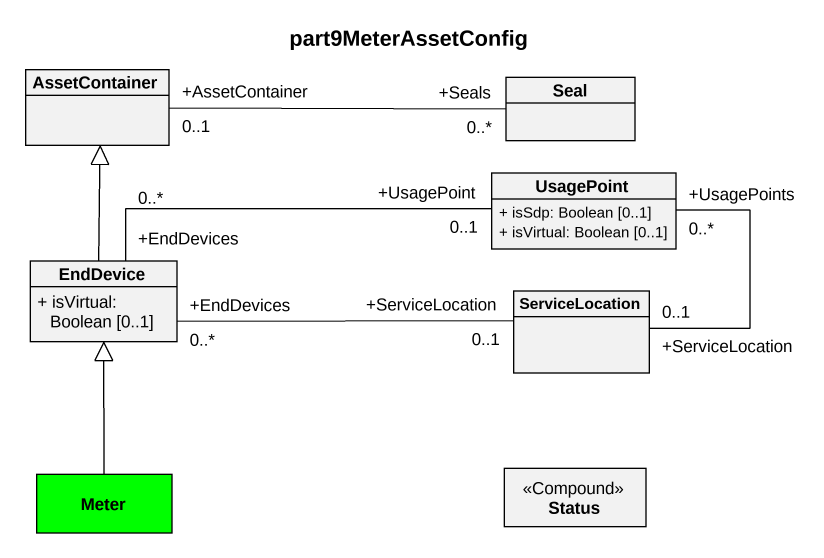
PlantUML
@startuml
title part9MeterAssetConfig
hide circle
hide empty members
skinparam classAttributeIconSize 0
class AssetContainer
class Seal
class UsagePoint {
  + isSdp: Boolean [0..1]
  + isVirtual: Boolean [0..1]
}
class EndDevice {
  + isVirtual: Boolean [0..1]
}
class ServiceLocation
class Meter #00FF00
class Status <<Compound>>
AssetContainer "+AssetContainer\n0..1" -right- "+Seals\n0..*" Seal
UsagePoint "+UsagePoint\n0..1" -left- "+EndDevices\n0..*" EndDevice
EndDevice -up-|> AssetContainer
ServiceLocation "+ServiceLocation\n0..1" -up- "+UsagePoints\n0..*" UsagePoint
ServiceLocation "+ServiceLocation\n0..1" -left- "+EndDevices\n0..*" EndDevice
Meter -up-|> EndDevice
@enduml
